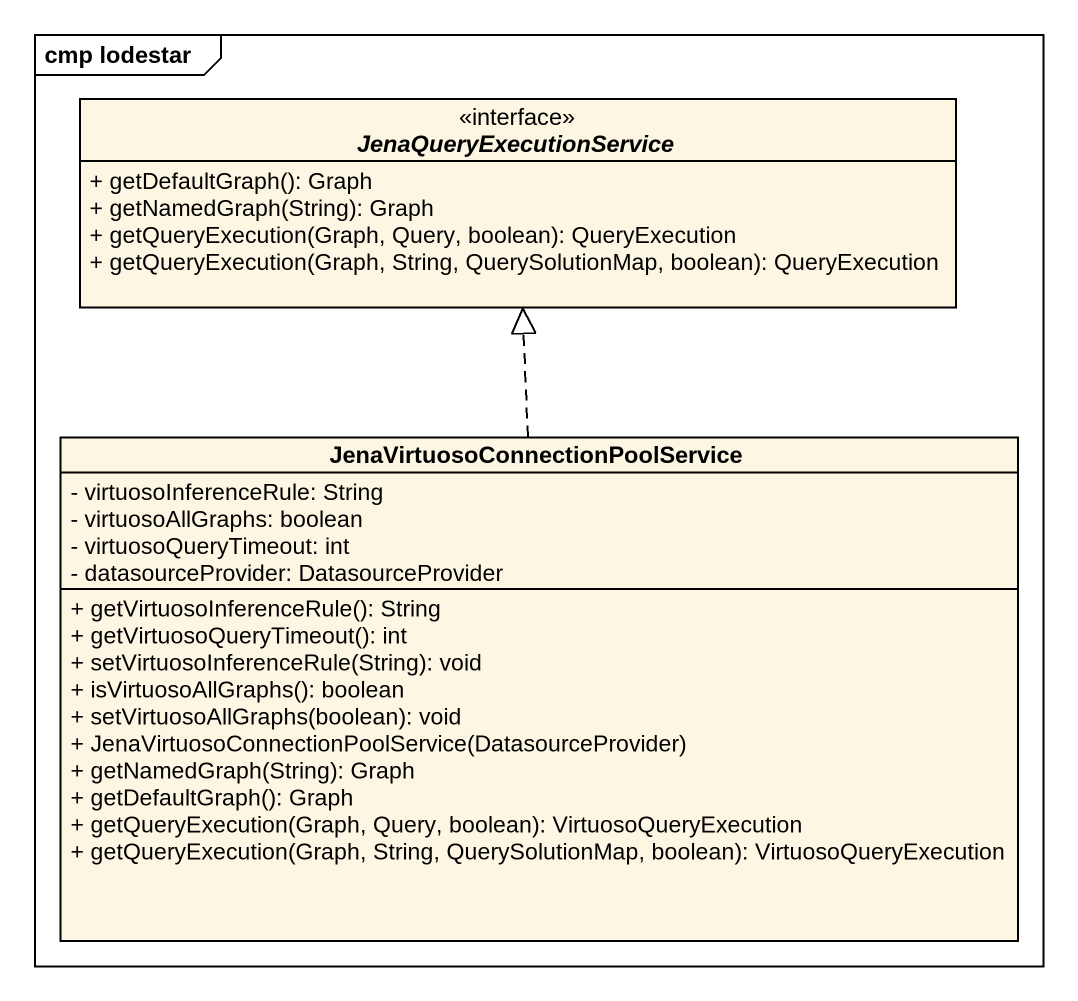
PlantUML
@startuml
mainframe cmp lodestar
hide circle
hide empty members
skinparam classAttributeIconSize 0
interface JenaQueryExecutionService {
  + getDefaultGraph(): Graph
  + getNamedGraph(String): Graph
  + getQueryExecution(Graph, Query, boolean): QueryExecution
  + getQueryExecution(Graph, String, QuerySolutionMap, boolean): QueryExecution
}
class "JenaVirtuosoConnectionPoolService" as JenaVirtuosoConnectionPoolSe {
  - virtuosoInferenceRule: String
  - virtuosoAllGraphs: boolean
  - virtuosoQueryTimeout: int
  - datasourceProvider: DatasourceProvider
  + getVirtuosoInferenceRule(): String
  + getVirtuosoQueryTimeout(): int
  + setVirtuosoInferenceRule(String): void
  + isVirtuosoAllGraphs(): boolean
  + setVirtuosoAllGraphs(boolean): void
  + JenaVirtuosoConnectionPoolService(DatasourceProvider)
  + getNamedGraph(String): Graph
  + getDefaultGraph(): Graph
  + getQueryExecution(Graph, Query, boolean): VirtuosoQueryExecution
  + getQueryExecution(Graph, String, QuerySolutionMap, boolean): VirtuosoQueryExecution
}
JenaVirtuosoConnectionPoolSe .up.|> JenaQueryExecutionService
@enduml
